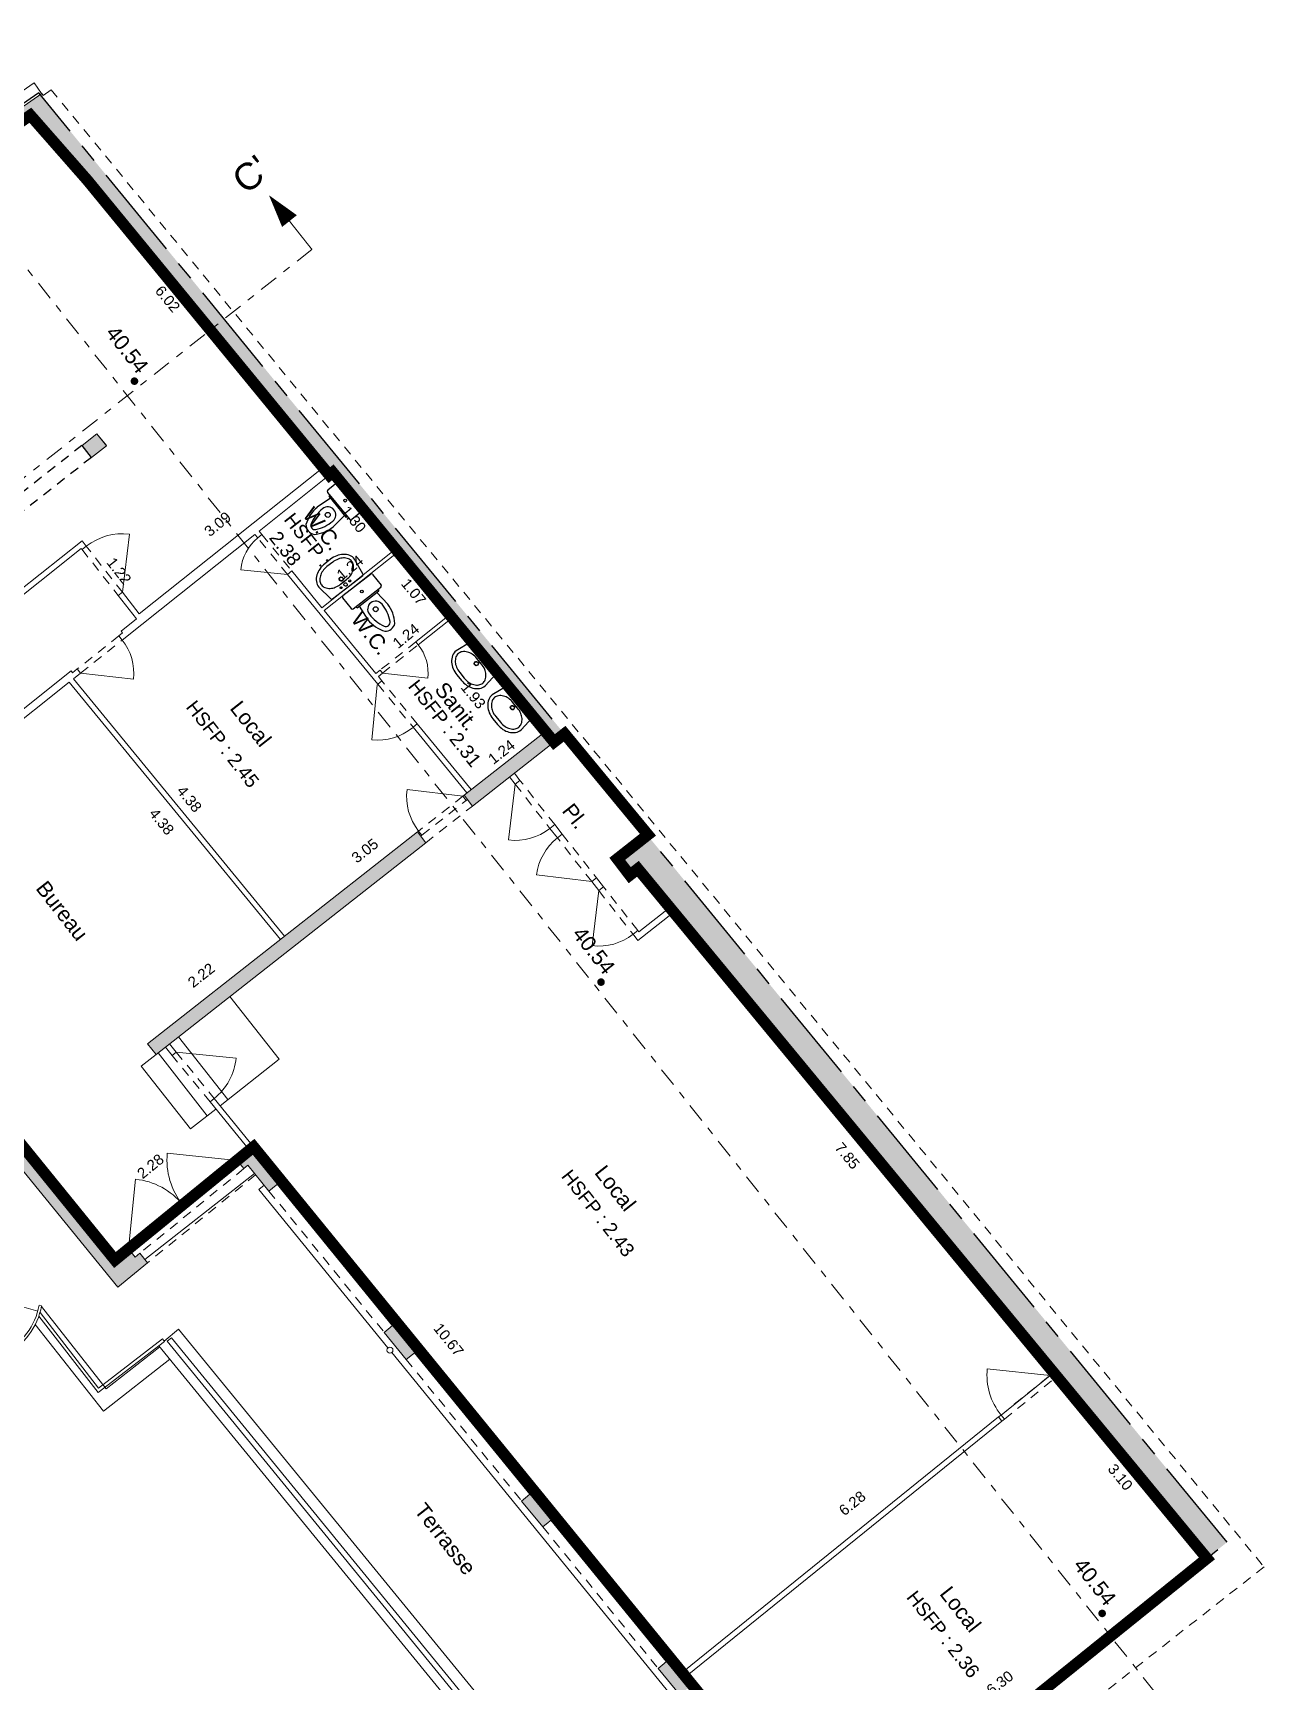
# Model space of a CAD drawing. Header units: metres. Extents: x 1648217.4 to 1648250.3, y 8187333.8 to 8187367.5.
# Drawn here: x 1648234.12 to 1648250.32, y 8187345.77 to 8187367.44 of the extents above; entities that cross this region are included whole.
import ezdxf

# ---------------------------------------------------------------- set-up
doc = ezdxf.new("R2010")
doc.units = ezdxf.units.M
doc.header["$PDMODE"] = 3
doc.header["$PDSIZE"] = 0.05
for name, pattern in [('AXES', [2, 1.25, -0.25, 0.25, -0.25]), ('CACHE2', [0.1875, 0.125, -0.0625]), ('TIRETPT2', [0.5, 0.25, -0.125, 0, -0.125])]:
    doc.linetypes.add(name, pattern=pattern)
for name, color, linetype in [('GEX_BAT_allege', 161, 'Continuous'), ('GEX_BAT_cloison', 2, 'Continuous'), ('GEX_BAT_escalier_rampe', 6, 'Continuous'), ('GEX_BAT_fenetre', 4, 'Continuous'), ('GEX_BAT_garde_corps', 181, 'Continuous'), ('GEX_BAT_linteau_cloison', 3, 'CACHE2'), ('GEX_BAT_linteau_mur', 6, 'CACHE2'), ('GEX_BAT_mur', 1, 'Continuous'), ('GEX_BAT_mur_bas', 150, 'Continuous'), ('GEX_BAT_poutre', 32, 'CACHE2'), ('GEX_MEP_trait_de_coupe', 21, 'TIRETPT2'), ('GEX_MEP_txt_cot_alti', 51, 'Continuous'), ('GEX_MEP_txt_cot_plani', 30, 'Continuous'), ('GEX_MEP_txt_design_annexe', 6, 'Continuous'), ('GEX_MEP_txt_designation', 7, 'Continuous'), ('GEX_RES_bat_eau_pluviale', 171, 'Continuous')]:
    doc.layers.add(name, color=color, linetype=linetype)
for name, color, linetype, true_color in [('GEX_EDS_sdp_1-bureau', 1, 'AXES', 0xff0000), ('GEX_EQU_sanitaire', 9, 'Continuous', 0x808080), ('GEX_FON_limite_propriete', 1, 'AXES', 0xff0000), ('GEX_MEP_mur_pochage', 7, 'Continuous', 0x999999), ('GEX_MEP_ouvrant_porte', 9, 'Continuous', 0x808080)]:
    doc.layers.add(name, color=color, linetype=linetype, true_color=true_color)
doc.styles.add('G100TXT-cote', font='swissl.ttf')
doc.styles.add('G100TXT-droit', font='swissl.ttf', dxfattribs={"height": 0.2})
doc.styles.add('G100TXT-italic', font='swissli.ttf')
doc.styles.add('G50TXT-italic', font='swissli.ttf')
doc.dimstyles.new('G100COT-libre', dxfattribs={"dimtxt": 0.14, "dimasz": 0.18, "dimexe": 0.18, "dimexo": 0.2, "dimgap": 0.09, "dimtad": 0, "dimzin": 0, "dimdsep": 46, "dimtxsty": 'G100TXT-cote', "dimblk1": 'OBLIQUE', "dimblk2": 'OBLIQUE', "dimsah": 1, "dimcen": 0.09, "dimse1": 1, "dimse2": 1, "dimsd1": 1, "dimsd2": 1, "dimclrd": 252, "dimaunit": 2, "dimadec": 3, "dimazin": 0, "dimtfac": 1, "dimtix": 1, "dimtofl": 0, "dimtmove": 0, "dimatfit": 3, "dimldrblk": 'OBLIQUE', "dimfxl": 0.18, "dimtolj": 1, "dimtzin": 0, "dimarcsym": 0})

# ---------------------------------------------------------------- blocks, each defined once
blk = doc.blocks.new('*D12')
at = {"layer": 'Defpoints', "color": 0, "transparency": 16777216}
for p in [(1648249.326, 8187347.682), (1648249.461, 8187347.509), (1648244.496, 8187343.629)]:
    blk.add_point(p, dxfattribs=at)
at = {"layer": 'GEX_MEP_txt_cot_plani', "color": 0, "lineweight": 20, "transparency": 16777216, "insert": (1648246.843, 8187345.742), "char_height": 0.14, "attachment_point": 5, "rotation": 38.0072, "style": 'G100TXT-cote'}
blk.add_mtext('\\A1;6.30', dxfattribs=at)
blk = doc.blocks.new('_OBLIQUE')
at = {"color": 0, "linetype": 'ByBlock'}
blk.add_line((-0.5, -0.5), (0.5, 0.5), dxfattribs=at)
blk = doc.blocks.new('*D18')
at = {"layer": 'Defpoints', "color": 0, "transparency": 16777216}
for p in [(1648233.97, 8187366.262), (1648234.089, 8187366.361), (1648237.94, 8187361.728)]:
    blk.add_point(p, dxfattribs=at)
at = {"layer": 'GEX_MEP_txt_cot_plani', "color": 0, "lineweight": 20, "transparency": 16777216, "insert": (1648235.895, 8187363.945), "char_height": 0.14, "attachment_point": 5, "rotation": 309.7327, "style": 'G100TXT-cote'}
blk.add_mtext('\\A1;6.02', dxfattribs=at)
blk = doc.blocks.new('*D20')
at = {"layer": 'Defpoints', "color": 0, "transparency": 16777216}
for p in [(1648234.88, 8187360.848), (1648234.77, 8187360.762), (1648235.522, 8187359.804)]:
    blk.add_point(p, dxfattribs=at)
at = {"layer": 'GEX_MEP_txt_cot_plani', "color": 0, "lineweight": 20, "transparency": 16777216, "insert": (1648235.256, 8187360.369), "char_height": 0.14, "attachment_point": 5, "rotation": 308.143, "style": 'G100TXT-cote'}
blk.add_mtext('\\A1;1.22', dxfattribs=at)
blk = doc.blocks.new('*D21')
at = {"layer": 'Defpoints', "color": 0, "transparency": 16777216}
for p in [(1648237.747, 8187361.963), (1648237.898, 8187361.78), (1648235.51, 8187359.82)]:
    blk.add_point(p, dxfattribs=at)
at = {"layer": 'GEX_MEP_txt_cot_plani', "color": 0, "lineweight": 20, "transparency": 16777216, "insert": (1648236.553, 8187360.983), "char_height": 0.14, "attachment_point": 5, "rotation": 39.3798, "style": 'G100TXT-cote'}
blk.add_mtext('\\A1;3.09', dxfattribs=at)
blk = doc.blocks.new('*D22')
at = {"layer": 'Defpoints', "color": 0, "transparency": 16777216}
for p in [(1648242.706, 8187345.824), (1648244.614, 8187343.738), (1648244.49, 8187343.637)]:
    blk.add_point(p, dxfattribs=at)
at = {"layer": 'GEX_MEP_txt_cot_plani', "color": 0, "lineweight": 20, "transparency": 16777216, "insert": (1648243.723, 8187344.832), "char_height": 0.14, "attachment_point": 5, "rotation": 309.1989, "style": 'G100TXT-cote'}
blk.add_mtext('\\A1;2.82', dxfattribs=at)
blk = doc.blocks.new('*D23')
at = {"layer": 'Defpoints', "color": 0, "transparency": 16777216}
for p in [(1648236.22, 8187354.391), (1648235.921, 8187354.148), (1648242.663, 8187345.878)]:
    blk.add_point(p, dxfattribs=at)
at = {"layer": 'GEX_MEP_txt_cot_plani', "color": 0, "lineweight": 20, "transparency": 16777216, "insert": (1648239.591, 8187350.256), "char_height": 0.14, "attachment_point": 5, "rotation": 309.1883, "style": 'G100TXT-cote'}
blk.add_mtext('\\A1;10.67', dxfattribs=at)
blk = doc.blocks.new('*D37')
at = {"layer": 'Defpoints', "color": 0, "transparency": 16777216}
for p in [(1648235.384, 8187359.867), (1648235.486, 8187359.737), (1648230.48, 8187355.815)]:
    blk.add_point(p, dxfattribs=at)
at = {"layer": 'GEX_MEP_txt_cot_plani', "color": 0, "lineweight": 20, "transparency": 16777216, "insert": (1648232.881, 8187357.906), "char_height": 0.14, "attachment_point": 5, "rotation": 38.0773, "style": 'G100TXT-cote'}
blk.add_mtext('\\A1;6.36', dxfattribs=at)
blk = doc.blocks.new('Lav_vc')
at = {"layer": 'GEX_EQU_sanitaire'}
for points in [[(0.267, -0.014, 0.371491), (0.251, 0), (-0.251, 0, 0.371491), (-0.267, -0.014), (-0.3, -0.234, 0.13052), (-0.28, -0.31, 0.001378), (-0.279, -0.311, 0.106642), (-0.22, -0.376, 0.083438), (-0.142, -0.414, 0.072173), (-0.048, -0.428), (0.048, -0.428, 0.072173), (0.142, -0.414, 0.083438), (0.22, -0.376, 0.106642), (0.279, -0.311, 0.131922), (0.3, -0.234)], [(0.129, -0.099, 0.072173), (0.048, -0.088), (-0.048, -0.088, 0.072173), (-0.129, -0.099, 0.083438), (-0.192, -0.13, 0.106642), (-0.238, -0.18, 0.131922), (-0.252, -0.234, 0.131922), (-0.238, -0.287, 0.106642), (-0.192, -0.337, 0.083438), (-0.129, -0.368, 0.072173), (-0.048, -0.38), (0.048, -0.38, 0.072173), (0.129, -0.368, 0.083439), (0.192, -0.337, 0.106641), (0.238, -0.287, 0.131922), (0.252, -0.234, 0.131922), (0.238, -0.18, 0.106642), (0.192, -0.13, 0.083438)], [(-0.085, -0.048, -1), (-0.059, -0.048, -1)], [(0.028, -0.136, -1), (-0.028, -0.136, -1)], [(0.024, -0.136, -1), (-0.024, -0.136, -1)], [(-0.022, -0.044, -1), (0.022, -0.044, -1)], [(0.059, -0.048, -1), (0.085, -0.048, -1)]]:
    blk.add_lwpolyline(points, format="xyb", close=True, dxfattribs=at)
blk = doc.blocks.new('SAN_Lavabo_1vasque_classique')
at = {"layer": 'GEX_EQU_sanitaire'}
blk.add_blockref('Lav_vc', (0, 0), dxfattribs=at)
blk = doc.blocks.new('WC_c')
at = {"layer": 'GEX_EQU_sanitaire'}
for p, q in [((-0.23, 0), (0.23, 0)), ((-0.25, -0.02), (-0.25, -0.2)), ((0.25, -0.02), (0.25, -0.2)), ((-0.23, -0.22), (0.23, -0.22)), ((-0.18, -0.24), (-0.18, -0.22)), ((-0.18, -0.24), (0.18, -0.24)), ((-0.146, -0.24), (-0.166, -0.451)), ((0.146, -0.24), (0.166, -0.451)), ((0.18, -0.22), (0.18, -0.24))]:
    blk.add_line(p, q, dxfattribs=at)
for centre, radius in [((0, -0.11), 0.0181), ((0, -0.406), 0.0326)]:
    blk.add_circle(centre, radius, dxfattribs=at)
for centre, radius, start, end in [((-0.23, -0.02), 0.02, 90, 180), ((0.23, -0.02), 0.02, 0, 90), ((-0.23, -0.2), 0.02, 180, 270), ((0.23, -0.2), 0.02, 270, 0), ((0, -0.406), 0.106, 0, 180), ((0.41, -0.414), 0.516, 179.1272, 207.1953), ((-0.41, -0.414), 0.516, 332.8047, 0.8728), ((0.298, -0.445), 0.464, 180.7835, 214.5961), ((0, -0.624), 0.0552, 207.1953, 332.8047), ((-0.298, -0.445), 0.464, 325.4039, 359.2165), ((0.002, -0.605), 0.134, 230.3854, 269.1264), ((-0.002, -0.605), 0.134, 270.8736, 309.6146)]:
    blk.add_arc(centre, radius, start, end, dxfattribs=at)
blk = doc.blocks.new('SAN_WC_classique')
at = {"layer": 'GEX_EQU_sanitaire'}
blk.add_blockref('WC_c', (0, 0), dxfattribs=at)
blk = doc.blocks.new('*D40')
at = {"layer": 'Defpoints', "color": 0, "transparency": 16777216}
for p in [(1648238.067, 8187361.664), (1648238.895, 8187360.656), (1648238.756, 8187360.542)]:
    blk.add_point(p, dxfattribs=at)
at = {"layer": 'GEX_MEP_txt_cot_plani', "color": 0, "lineweight": 20, "transparency": 16777216, "insert": (1648238.342, 8187361.046), "char_height": 0.14, "attachment_point": 5, "rotation": 309.3798, "style": 'G100TXT-cote'}
blk.add_mtext('\\A1;1.30', dxfattribs=at)
blk = doc.blocks.new('*D41')
at = {"layer": 'Defpoints', "color": 0, "transparency": 16777216}
for p in [(1648238.845, 8187360.716), (1648237.813, 8187360.019), (1648237.887, 8187359.929)]:
    blk.add_point(p, dxfattribs=at)
at = {"layer": 'GEX_MEP_txt_cot_plani', "color": 0, "lineweight": 20, "transparency": 16777216, "insert": (1648238.293, 8187360.412), "char_height": 0.14, "attachment_point": 5, "rotation": 39.3798, "style": 'G100TXT-cote'}
blk.add_mtext('\\A1;1.24', dxfattribs=at)
blk = doc.blocks.new('*D42')
at = {"layer": 'Defpoints', "color": 0, "transparency": 16777216}
for p in [(1648239.51, 8187359.907), (1648239.593, 8187359.805), (1648238.635, 8187359.018)]:
    blk.add_point(p, dxfattribs=at)
at = {"layer": 'GEX_MEP_txt_cot_plani', "color": 0, "lineweight": 20, "transparency": 16777216, "insert": (1648239.03, 8187359.513), "char_height": 0.14, "attachment_point": 5, "rotation": 39.3798, "style": 'G100TXT-cote'}
blk.add_mtext('\\A1;1.24', dxfattribs=at)
blk = doc.blocks.new('*D43')
at = {"layer": 'Defpoints', "color": 0, "transparency": 16777216}
for p in [(1648238.926, 8187360.617), (1648238.791, 8187360.506), (1648239.605, 8187359.79)]:
    blk.add_point(p, dxfattribs=at)
at = {"layer": 'GEX_MEP_txt_cot_plani', "color": 0, "lineweight": 20, "transparency": 16777216, "insert": (1648239.131, 8187360.093), "char_height": 0.14, "attachment_point": 5, "rotation": 309.3798, "style": 'G100TXT-cote'}
blk.add_mtext('\\A1;1.07', dxfattribs=at)
blk = doc.blocks.new('*D44')
at = {"layer": 'Defpoints', "color": 0, "transparency": 16777216}
for p in [(1648239.637, 8187359.752), (1648240.864, 8187358.256), (1648240.529, 8187357.982)]:
    blk.add_point(p, dxfattribs=at)
at = {"layer": 'GEX_MEP_txt_cot_plani', "color": 0, "lineweight": 20, "transparency": 16777216, "insert": (1648239.916, 8187358.729), "char_height": 0.14, "attachment_point": 5, "rotation": 309.3798, "style": 'G100TXT-cote'}
blk.add_mtext('\\A1;1.93', dxfattribs=at)
blk = doc.blocks.new('*D45')
at = {"layer": 'Defpoints', "color": 0, "transparency": 16777216}
for p in [(1648240.864, 8187358.256), (1648239.799, 8187357.605), (1648239.889, 8187357.491)]:
    blk.add_point(p, dxfattribs=at)
at = {"layer": 'GEX_MEP_txt_cot_plani', "color": 0, "lineweight": 20, "transparency": 16777216, "insert": (1648240.287, 8187357.987), "char_height": 0.14, "attachment_point": 5, "rotation": 38.1297, "style": 'G100TXT-cote'}
blk.add_mtext('\\A1;1.24', dxfattribs=at)
blk = doc.blocks.new('*D46')
at = {"layer": 'Defpoints', "color": 0, "transparency": 16777216}
for p in [(1648234.601, 8187358.905), (1648237.379, 8187355.52), (1648237.204, 8187355.378)]:
    blk.add_point(p, dxfattribs=at)
at = {"layer": 'GEX_MEP_txt_cot_plani', "color": 0, "lineweight": 20, "transparency": 16777216, "insert": (1648235.816, 8187357.07), "char_height": 0.14, "attachment_point": 5, "rotation": 309.3798, "style": 'G100TXT-cote'}
blk.add_mtext('\\A1;4.38', dxfattribs=at)
blk = doc.blocks.new('*D47')
at = {"layer": 'Defpoints', "color": 0, "transparency": 16777216}
for p in [(1648234.656, 8187358.948), (1648237.57, 8187355.676), (1648237.434, 8187355.564)]:
    blk.add_point(p, dxfattribs=at)
at = {"layer": 'GEX_MEP_txt_cot_plani', "color": 0, "lineweight": 20, "transparency": 16777216, "insert": (1648236.181, 8187357.368), "char_height": 0.14, "attachment_point": 5, "rotation": 309.3798, "style": 'G100TXT-cote'}
blk.add_mtext('\\A1;4.38', dxfattribs=at)
blk = doc.blocks.new('*D48')
at = {"layer": 'Defpoints', "color": 0, "transparency": 16777216}
for p in [(1648234.601, 8187358.905), (1648231.219, 8187356.212), (1648231.464, 8187355.905)]:
    blk.add_point(p, dxfattribs=at)
at = {"layer": 'GEX_MEP_txt_cot_plani', "color": 0, "lineweight": 20, "transparency": 16777216, "insert": (1648233.155, 8187357.251), "char_height": 0.14, "attachment_point": 5, "rotation": 38.5208, "style": 'G100TXT-cote'}
blk.add_mtext('\\A1;4.32', dxfattribs=at)
blk = doc.blocks.new('*D49')
at = {"layer": 'Defpoints', "color": 0, "transparency": 16777216}
for p in [(1648236.555, 8187353.259), (1648236.972, 8187352.748), (1648235.202, 8187351.305)]:
    blk.add_point(p, dxfattribs=at)
at = {"layer": 'GEX_MEP_txt_cot_plani', "color": 0, "lineweight": 20, "transparency": 16777216, "insert": (1648235.67, 8187352.538), "char_height": 0.14, "attachment_point": 5, "rotation": 39.1887, "style": 'G100TXT-cote'}
blk.add_mtext('\\A1;2.28', dxfattribs=at)
blk = doc.blocks.new('*D50')
at = {"layer": 'Defpoints', "color": 0, "transparency": 16777216}
for p in [(1648231.219, 8187356.213), (1648235.202, 8187351.305), (1648235.397, 8187351.464)]:
    blk.add_point(p, dxfattribs=at)
at = {"layer": 'GEX_MEP_txt_cot_plani', "color": 0, "lineweight": 20, "transparency": 16777216, "insert": (1648233.406, 8187353.918), "char_height": 0.14, "attachment_point": 5, "rotation": 309.0607, "style": 'G100TXT-cote'}
blk.add_mtext('\\A1;6.32', dxfattribs=at)
blk = doc.blocks.new('*D51')
at = {"layer": 'Defpoints', "color": 0, "transparency": 16777216}
for p in [(1648237.379, 8187355.52), (1648235.464, 8187354.365), (1648235.632, 8187354.15)]:
    blk.add_point(p, dxfattribs=at)
at = {"layer": 'GEX_MEP_txt_cot_plani', "color": 0, "lineweight": 20, "transparency": 16777216, "insert": (1648236.337, 8187355.05), "char_height": 0.14, "attachment_point": 5, "rotation": 38.1297, "style": 'G100TXT-cote'}
blk.add_mtext('\\A1;2.22', dxfattribs=at)
blk = doc.blocks.new('*D52')
at = {"layer": 'Defpoints', "color": 0, "transparency": 16777216}
for p in [(1648239.69, 8187357.63), (1648239.833, 8187357.447), (1648237.434, 8187355.564)]:
    blk.add_point(p, dxfattribs=at)
at = {"layer": 'GEX_MEP_txt_cot_plani', "color": 0, "lineweight": 20, "transparency": 16777216, "insert": (1648238.49, 8187356.688), "char_height": 0.14, "attachment_point": 5, "rotation": 38.1297, "style": 'G100TXT-cote'}
blk.add_mtext('\\A1;3.05', dxfattribs=at)
blk = doc.blocks.new('*D53')
at = {"layer": 'Defpoints', "color": 0, "transparency": 16777216}
for p in [(1648242.552, 8187355.88), (1648247.549, 8187349.824), (1648247.335, 8187349.647)]:
    blk.add_point(p, dxfattribs=at)
at = {"layer": 'GEX_MEP_txt_cot_plani', "color": 0, "lineweight": 20, "transparency": 16777216, "insert": (1648244.836, 8187352.675), "char_height": 0.14, "attachment_point": 5, "rotation": 309.5351, "style": 'G100TXT-cote'}
blk.add_mtext('\\A1;7.85', dxfattribs=at)
blk = doc.blocks.new('*D54')
at = {"layer": 'Defpoints', "color": 0, "transparency": 16777216}
for p in [(1648247.345, 8187350.079), (1648247.55, 8187349.825), (1648242.663, 8187345.878)]:
    blk.add_point(p, dxfattribs=at)
at = {"layer": 'GEX_MEP_txt_cot_plani', "color": 0, "lineweight": 20, "transparency": 16777216, "insert": (1648244.902, 8187348.105), "char_height": 0.14, "attachment_point": 5, "rotation": 38.9272, "style": 'G100TXT-cote'}
blk.add_mtext('\\A1;6.28', dxfattribs=at)
blk = doc.blocks.new('*D55')
at = {"layer": 'Defpoints', "color": 0, "transparency": 16777216}
for p in [(1648247.594, 8187349.77), (1648249.567, 8187347.38), (1648249.414, 8187347.253)]:
    blk.add_point(p, dxfattribs=at)
at = {"layer": 'GEX_MEP_txt_cot_plani', "color": 0, "lineweight": 20, "transparency": 16777216, "insert": (1648248.427, 8187348.449), "char_height": 0.14, "attachment_point": 5, "rotation": 309.5351, "style": 'G100TXT-cote'}
blk.add_mtext('\\A1;3.10', dxfattribs=at)

msp = doc.modelspace()

# ---------------------------------------------------------------- hatches: boundary and pattern name
at = {"layer": 'GEX_MEP_mur_pochage'}
h = msp.add_hatch(color=256, dxfattribs=at)
h.dxf.hatch_style = 1
h.paths.add_polyline_path([(1648234.84, 8187365.505), (1648238.022, 8187361.628), (1648238.067, 8187361.664), (1648240.864, 8187358.256), (1648239.794, 8187357.417), (1648239.905, 8187357.275), (1648241.117, 8187358.226), (1648242.21, 8187356.901), (1648241.81, 8187356.581), (1648241.974, 8187356.366), (1648242.081, 8187356.45), (1648249.567, 8187347.38), (1648246.632, 8187345.014), (1648246.485, 8187345.197), (1648244.49, 8187343.637), (1648244.31, 8187343.858), (1648244.147, 8187343.725), (1648244.325, 8187343.507), (1648241.588, 8187341.367), (1648241.711, 8187341.211), (1648242.438, 8187341.782), (1648242.521, 8187341.677), (1648246.302, 8187344.735), (1648246.482, 8187344.881), (1648249.831, 8187347.593), (1648234.218, 8187366.633), (1648233.949, 8187366.446), (1648234.034, 8187366.323), (1648234.089, 8187366.361)])
h = msp.add_hatch(color=256, dxfattribs=at)
h.dxf.hatch_style = 1
h.paths.add_polyline_path([(1648235.089, 8187362.014), (1648234.964, 8187362.172), (1648234.769, 8187362.018), (1648234.893, 8187361.86)])
h = msp.add_hatch(color=256, dxfattribs=at)
h.dxf.hatch_style = 1
h.paths.add_polyline_path([(1648239.292, 8187356.793), (1648239.181, 8187356.935), (1648235.632, 8187354.15), (1648235.743, 8187354.008)])
h = msp.add_hatch(color=256, dxfattribs=at)
h.dxf.hatch_style = 1
h.paths.add_polyline_path([(1648235.629, 8187351.267), (1648235.53, 8187351.393), (1648235.468, 8187351.342), (1648235.38, 8187351.451), (1648235.202, 8187351.305), (1648232.52, 8187354.609), (1648232.725, 8187354.77), (1648232.473, 8187355.08), (1648232.268, 8187354.92), (1648231.157, 8187356.288), (1648230.48, 8187355.814), (1648230.602, 8187355.636), (1648231.131, 8187356.003), (1648233.786, 8187352.733), (1648233.214, 8187352.336), (1648233.362, 8187352.122), (1648233.949, 8187352.529), (1648235.238, 8187350.948)])
h = msp.add_hatch(color=256, dxfattribs=at)
h.dxf.hatch_style = 1
h.paths.add_polyline_path([(1648237.391, 8187352.345), (1648237.026, 8187352.793), (1648236.808, 8187352.615), (1648236.896, 8187352.506), (1648236.952, 8187352.551), (1648237.228, 8187352.212)])
h = msp.add_hatch(color=256, dxfattribs=at)
h.dxf.hatch_style = 1
h.paths.add_polyline_path([(1648239.198, 8187350.128), (1648238.907, 8187350.485), (1648238.745, 8187350.352), (1648239.035, 8187349.996)])
h = msp.add_hatch(color=256, dxfattribs=at)
h.dxf.hatch_style = 1
h.paths.add_polyline_path([(1648240.992, 8187347.927), (1648240.714, 8187348.268), (1648240.552, 8187348.135), (1648240.83, 8187347.794)])
h = msp.add_hatch(color=256, dxfattribs=at)
h.dxf.hatch_style = 1
h.paths.add_polyline_path([(1648242.793, 8187345.718), (1648242.509, 8187346.067), (1648242.346, 8187345.934), (1648242.631, 8187345.585)])

# ---------------------------------------------------------------- linework, layer by layer
msp.add_line((1648234.893, 8187361.86), (1648234.769, 8187362.016))
at = {"layer": 'GEX_BAT_allege', "lineweight": 20}
for p, q in [((1648226.677, 8187361.599), (1648234.138, 8187366.787)), ((1648234.235, 8187366.646), (1648234.138, 8187366.787)), ((1648237.166, 8187352.289), (1648237.094, 8187352.233)), ((1648237.094, 8187352.233), (1648238.793, 8187350.15)), ((1648238.844, 8187350.088), (1648244.257, 8187343.454))]:
    msp.add_line(p, q, dxfattribs=at)
at = {"layer": 'GEX_BAT_cloison', "lineweight": 20}
for p, q in [((1648237.94, 8187361.729), (1648235.522, 8187359.804)), ((1648238.022, 8187361.628), (1648237.097, 8187360.892)), ((1648237.042, 8187360.848), (1648235.298, 8187359.459)), ((1648237.08, 8187360.801), (1648237.042, 8187360.848)), ((1648237.08, 8187360.801), (1648237.134, 8187360.846)), ((1648237.134, 8187360.846), (1648237.097, 8187360.892)), ((1648234.77, 8187360.762), (1648233.332, 8187359.622)), ((1648234.758, 8187360.664), (1648233.376, 8187359.567)), ((1648234.77, 8187360.649), (1648234.758, 8187360.664)), ((1648234.825, 8187360.692), (1648234.77, 8187360.762)), ((1648234.825, 8187360.692), (1648234.77, 8187360.649)), ((1648238.895, 8187360.656), (1648237.924, 8187359.884)), ((1648238.926, 8187360.617), (1648237.956, 8187359.845)), ((1648237.474, 8187360.322), (1648237.528, 8187360.367)), ((1648238.66, 8187358.877), (1648237.474, 8187360.322)), ((1648237.924, 8187359.884), (1648237.528, 8187360.367)), ((1648235.3, 8187360.087), (1648235.245, 8187360.044)), ((1648235.486, 8187359.737), (1648235.245, 8187360.044)), ((1648235.522, 8187359.804), (1648235.3, 8187360.087)), ((1648235.486, 8187359.737), (1648235.283, 8187359.575)), ((1648238.635, 8187359.018), (1648237.956, 8187359.845)), ((1648239.605, 8187359.79), (1648239.16, 8187359.436)), ((1648239.637, 8187359.752), (1648239.191, 8187359.397)), ((1648235.301, 8187359.552), (1648235.254, 8187359.514)), ((1648235.254, 8187359.514), (1648235.298, 8187359.459)), ((1648235.283, 8187359.575), (1648235.301, 8187359.552)), ((1648239.191, 8187359.397), (1648239.16, 8187359.436)), ((1648234.707, 8187359.078), (1648234.644, 8187359.028)), ((1648234.707, 8187359.078), (1648234.75, 8187359.023)), ((1648234.625, 8187359.052), (1648232.216, 8187357.134)), ((1648234.601, 8187358.905), (1648232.239, 8187357.024)), ((1648237.379, 8187355.52), (1648234.601, 8187358.905)), ((1648234.625, 8187359.052), (1648234.644, 8187359.028)), ((1648234.75, 8187359.023), (1648234.656, 8187358.948)), ((1648237.434, 8187355.564), (1648234.656, 8187358.948)), ((1648238.69, 8187359.062), (1648238.635, 8187359.018)), ((1648238.66, 8187358.877), (1648238.714, 8187358.921)), ((1648238.722, 8187359.023), (1648238.667, 8187358.979)), ((1648238.714, 8187358.921), (1648238.667, 8187358.979)), ((1648238.722, 8187359.023), (1648238.69, 8187359.062)), ((1648239.123, 8187358.313), (1648239.177, 8187358.357)), ((1648239.833, 8187357.447), (1648239.123, 8187358.313)), ((1648239.889, 8187357.491), (1648239.177, 8187358.357)), ((1648240.467, 8187357.563), (1648240.393, 8187357.658)), ((1648240.53, 8187357.613), (1648240.456, 8187357.707)), ((1648240.467, 8187357.563), (1648240.53, 8187357.613)), ((1648239.794, 8187357.417), (1648239.779, 8187357.404)), ((1648239.779, 8187357.404), (1648239.822, 8187357.349)), ((1648239.838, 8187357.362), (1648239.822, 8187357.349)), ((1648239.196, 8187356.947), (1648239.181, 8187356.935)), ((1648239.196, 8187356.947), (1648239.24, 8187356.892)), ((1648240.924, 8187356.981), (1648240.987, 8187357.031)), ((1648241.023, 8187356.856), (1648240.924, 8187356.981)), ((1648241.086, 8187356.905), (1648240.987, 8187357.031)), ((1648239.24, 8187356.892), (1648239.224, 8187356.88)), ((1648241.023, 8187356.856), (1648241.086, 8187356.905)), ((1648241.474, 8187356.281), (1648241.537, 8187356.331)), ((1648241.567, 8187356.163), (1648241.474, 8187356.281)), ((1648241.629, 8187356.213), (1648241.537, 8187356.331)), ((1648241.567, 8187356.163), (1648241.629, 8187356.213)), ((1648242.552, 8187355.88), (1648242.08, 8187355.509)), ((1648242.502, 8187355.943), (1648242.094, 8187355.622)), ((1648242.017, 8187355.589), (1648242.08, 8187355.639)), ((1648242.094, 8187355.622), (1648242.08, 8187355.639)), ((1648242.08, 8187355.509), (1648242.017, 8187355.589))]:
    msp.add_line(p, q, dxfattribs=at)
at = {"layer": 'GEX_BAT_escalier_rampe', "lineweight": 20}
for p, q in [((1648237.364, 8187353.945), (1648236.715, 8187354.771)), ((1648236.039, 8187354.241), (1648236.688, 8187353.415)), ((1648235.743, 8187354.008), (1648235.548, 8187353.855)), ((1648235.769, 8187354.028), (1648236.417, 8187353.202)), ((1648237.364, 8187353.945), (1648236.585, 8187353.334)), ((1648235.548, 8187353.855), (1648236.197, 8187353.029)), ((1648236.53, 8187353.29), (1648236.197, 8187353.029)), ((1648235.595, 8187351.311), (1648237.039, 8187352.444)), ((1648234.187, 8187350.632), (1648233.379, 8187350.865)), ((1648234.237, 8187350.704), (1648234.205, 8187350.709)), ((1648247.503, 8187349.787), (1648246.858, 8187349.266))]:
    msp.add_line(p, q, dxfattribs=at)
for points in [[(1648236.364, 8187353.828, 0, 0.08, 0), (1648236.498, 8187353.933, 0, 0, 0), (1648237.039, 8187354.358, 0, 0, 0)], [(1648236.093, 8187353.615, 0, 0.08, 0), (1648235.959, 8187353.51, 0, 0, 0), (1648235.77, 8187353.362, 0, 0, 0)], [(1648236.043, 8187352.031, 0, 0.08, 0), (1648236.148, 8187351.897, 0, 0, 0), (1648236.296, 8187351.708, 0, 0, 0)], [(1648247.375, 8187349.285, 0, 0.08, 0), (1648247.268, 8187349.417, 0, 0, 0), (1648247.118, 8187349.604, 0, 0, 0)]]:
    msp.add_lwpolyline(points, format="xyseb", dxfattribs=at)
for radius, start in [(0.905, 243.2886), (0.872, 243.2469)]:
    msp.add_arc((1648233.346, 8187350.864), radius, start, 349.7592, dxfattribs=at)
at = {"layer": 'GEX_BAT_fenetre', "lineweight": 20}
for p, q in [((1648235.954, 8187353.996), (1648235.866, 8187354.104)), ((1648236.009, 8187354.04), (1648235.921, 8187354.148)), ((1648235.954, 8187353.996), (1648236.009, 8187354.04)), ((1648236.453, 8187353.384), (1648236.508, 8187353.428)), ((1648236.972, 8187352.748), (1648236.453, 8187353.384)), ((1648237.026, 8187352.793), (1648236.508, 8187353.428)), ((1648237.337, 8187352.3), (1648238.853, 8187350.44)), ((1648237.381, 8187352.246), (1648237.435, 8187352.29)), ((1648237.391, 8187352.345), (1648238.908, 8187350.485)), ((1648237.419, 8187352.2), (1648237.473, 8187352.244)), ((1648238.082, 8187351.386), (1648238.137, 8187351.43)), ((1648238.108, 8187351.355), (1648238.162, 8187351.399)), ((1648238.771, 8187350.541), (1648238.825, 8187350.585)), ((1648238.809, 8187350.495), (1648238.863, 8187350.539)), ((1648239.144, 8187350.084), (1648240.66, 8187348.224)), ((1648239.188, 8187350.03), (1648239.242, 8187350.074)), ((1648239.198, 8187350.128), (1648240.714, 8187348.268)), ((1648239.226, 8187349.983), (1648239.28, 8187350.027)), ((1648247.55, 8187349.825), (1648247.503, 8187349.787)), ((1648247.547, 8187349.733), (1648247.503, 8187349.787)), ((1648247.594, 8187349.77), (1648247.547, 8187349.733)), ((1648239.889, 8187349.169), (1648239.944, 8187349.214)), ((1648239.915, 8187349.138), (1648239.969, 8187349.183)), ((1648246.827, 8187349.241), (1648242.663, 8187345.878)), ((1648246.871, 8187349.186), (1648242.707, 8187345.824)), ((1648246.858, 8187349.266), (1648246.827, 8187349.241)), ((1648246.871, 8187349.186), (1648246.827, 8187349.241)), ((1648246.902, 8187349.211), (1648246.858, 8187349.266)), ((1648246.902, 8187349.211), (1648246.871, 8187349.186)), ((1648240.578, 8187348.325), (1648240.632, 8187348.369)), ((1648240.616, 8187348.278), (1648240.67, 8187348.322)), ((1648240.938, 8187347.883), (1648242.455, 8187346.023)), ((1648240.982, 8187347.829), (1648241.037, 8187347.873)), ((1648240.992, 8187347.927), (1648242.509, 8187346.067)), ((1648241.02, 8187347.782), (1648241.075, 8187347.826)), ((1648241.684, 8187346.968), (1648241.738, 8187347.012)), ((1648241.709, 8187346.937), (1648241.763, 8187346.981)), ((1648242.373, 8187346.123), (1648242.427, 8187346.168)), ((1648242.411, 8187346.077), (1648242.465, 8187346.121)), ((1648242.762, 8187345.868), (1648242.718, 8187345.922))]:
    msp.add_line(p, q, dxfattribs=at)
at = {"layer": 'GEX_BAT_garde_corps', "lineweight": 20}
for p, q in [((1648234.98, 8187349.563), (1648234.201, 8187350.568)), ((1648234.987, 8187349.619), (1648234.216, 8187350.614)), ((1648235.853, 8187350.235), (1648234.98, 8187349.563)), ((1648235.829, 8187350.267), (1648234.987, 8187349.619)), ((1648235.853, 8187350.235), (1648235.829, 8187350.267)), ((1648235.946, 8187350.282), (1648235.891, 8187350.238)), ((1648235.891, 8187350.238), (1648242.536, 8187342.106)), ((1648235.946, 8187350.282), (1648242.59, 8187342.151))]:
    msp.add_line(p, q, dxfattribs=at)
at = {"layer": 'GEX_BAT_linteau_cloison', "lineweight": 20}
for p, q in [((1648237.134, 8187360.846), (1648237.528, 8187360.367)), ((1648234.77, 8187360.649), (1648235.245, 8187360.044)), ((1648235.3, 8187360.087), (1648234.825, 8187360.692)), ((1648237.474, 8187360.322), (1648237.08, 8187360.801)), ((1648235.254, 8187359.514), (1648234.707, 8187359.078)), ((1648234.75, 8187359.023), (1648235.298, 8187359.459)), ((1648239.16, 8187359.436), (1648238.69, 8187359.062)), ((1648238.722, 8187359.023), (1648239.191, 8187359.397)), ((1648238.66, 8187358.877), (1648239.123, 8187358.313)), ((1648239.177, 8187358.357), (1648238.714, 8187358.921)), ((1648240.467, 8187357.563), (1648240.924, 8187356.981)), ((1648240.987, 8187357.031), (1648240.53, 8187357.613)), ((1648239.779, 8187357.404), (1648239.196, 8187356.947)), ((1648239.24, 8187356.892), (1648239.822, 8187357.349)), ((1648241.474, 8187356.281), (1648241.023, 8187356.856)), ((1648241.086, 8187356.905), (1648241.537, 8187356.331)), ((1648241.567, 8187356.163), (1648242.017, 8187355.589)), ((1648242.08, 8187355.639), (1648241.629, 8187356.213)), ((1648236.453, 8187353.384), (1648235.954, 8187353.996)), ((1648236.009, 8187354.04), (1648236.508, 8187353.428)), ((1648246.858, 8187349.266), (1648247.503, 8187349.787)), ((1648246.902, 8187349.211), (1648247.547, 8187349.733))]:
    msp.add_line(p, q, dxfattribs=at)
at = {"layer": 'GEX_BAT_linteau_mur', "lineweight": 20}
for p, q in [((1648239.292, 8187356.793), (1648239.905, 8187357.275)), ((1648236.808, 8187352.615), (1648235.38, 8187351.451)), ((1648236.896, 8187352.506), (1648235.53, 8187351.393)), ((1648237.053, 8187352.427), (1648235.629, 8187351.267)), ((1648237.228, 8187352.212), (1648238.745, 8187350.352)), ((1648239.035, 8187349.996), (1648240.552, 8187348.135)), ((1648240.83, 8187347.794), (1648242.346, 8187345.934))]:
    msp.add_line(p, q, dxfattribs=at)
at = {"layer": 'GEX_BAT_mur', "lineweight": 20}
for p, q in [((1648234.364, 8187366.695), (1648234.258, 8187366.622)), ((1648234.239, 8187366.648), (1648233.949, 8187366.446)), ((1648234.258, 8187366.622), (1648234.239, 8187366.648)), ((1648234.089, 8187366.361), (1648234.84, 8187365.505)), ((1648238.022, 8187361.628), (1648234.84, 8187365.505)), ((1648235.089, 8187362.016), (1648234.964, 8187362.172)), ((1648238.067, 8187361.664), (1648238.022, 8187361.628)), ((1648240.864, 8187358.256), (1648238.067, 8187361.664)), ((1648240.864, 8187358.256), (1648239.794, 8187357.417)), ((1648241.117, 8187358.226), (1648239.905, 8187357.275)), ((1648241.117, 8187358.226), (1648241.117, 8187358.226)), ((1648242.213, 8187356.898), (1648241.117, 8187358.226)), ((1648239.905, 8187357.275), (1648239.794, 8187357.417)), ((1648239.181, 8187356.935), (1648235.632, 8187354.15)), ((1648239.292, 8187356.793), (1648239.181, 8187356.935)), ((1648239.292, 8187356.793), (1648235.743, 8187354.008)), ((1648242.213, 8187356.898), (1648241.81, 8187356.581)), ((1648241.81, 8187356.581), (1648241.974, 8187356.366)), ((1648242.081, 8187356.45), (1648241.974, 8187356.366)), ((1648249.567, 8187347.38), (1648242.081, 8187356.45)), ((1648232.52, 8187354.609), (1648235.202, 8187351.305)), ((1648235.632, 8187354.15), (1648235.743, 8187354.008)), ((1648236.808, 8187352.615), (1648237.026, 8187352.793)), ((1648237.391, 8187352.345), (1648237.026, 8187352.793)), ((1648236.808, 8187352.615), (1648236.896, 8187352.506)), ((1648233.949, 8187352.529), (1648235.238, 8187350.948)), ((1648236.896, 8187352.506), (1648236.952, 8187352.551)), ((1648237.228, 8187352.212), (1648236.952, 8187352.551)), ((1648237.228, 8187352.212), (1648237.391, 8187352.345)), ((1648235.202, 8187351.305), (1648235.38, 8187351.451)), ((1648235.468, 8187351.342), (1648235.38, 8187351.451)), ((1648235.53, 8187351.393), (1648235.468, 8187351.342)), ((1648235.53, 8187351.393), (1648235.629, 8187351.267)), ((1648235.238, 8187350.948), (1648235.629, 8187351.267)), ((1648238.745, 8187350.352), (1648238.907, 8187350.485)), ((1648239.198, 8187350.128), (1648238.907, 8187350.485)), ((1648239.035, 8187349.996), (1648238.745, 8187350.352)), ((1648239.035, 8187349.996), (1648239.198, 8187350.128)), ((1648240.552, 8187348.135), (1648240.714, 8187348.268)), ((1648240.992, 8187347.927), (1648240.714, 8187348.268)), ((1648240.83, 8187347.794), (1648240.552, 8187348.135)), ((1648240.83, 8187347.794), (1648240.992, 8187347.927)), ((1648246.632, 8187345.014), (1648249.567, 8187347.38)), ((1648242.346, 8187345.934), (1648242.509, 8187346.067)), ((1648242.631, 8187345.585), (1648242.346, 8187345.934)), ((1648242.793, 8187345.718), (1648242.509, 8187346.067))]:
    msp.add_line(p, q, dxfattribs=at)
at = {"layer": 'GEX_BAT_mur', "linetype": 'CACHE2', "lineweight": 20}
for p, q in [((1648234.364, 8187366.695), (1648250.318, 8187347.268)), ((1648250.318, 8187347.268), (1648246.608, 8187344.355))]:
    msp.add_line(p, q, dxfattribs=at)
at = {"layer": 'GEX_BAT_mur', "lineweight": 20}
msp.add_lwpolyline([(1648234.964, 8187362.172), (1648235.089, 8187362.014), (1648234.893, 8187361.86), (1648234.769, 8187362.018)], close=True, dxfattribs=at)
at = {"layer": 'GEX_BAT_mur_bas', "lineweight": 20}
for p, q in [((1648235.086, 8187349.61), (1648234.235, 8187350.694)), ((1648235.051, 8187349.315), (1648234.154, 8187350.457)), ((1648236.039, 8187350.397), (1648235.851, 8187350.238)), ((1648236.039, 8187350.397), (1648242.708, 8187342.243)), ((1648235.924, 8187350), (1648235.051, 8187349.315)), ((1648235.791, 8187350.163), (1648235.086, 8187349.61)), ((1648235.779, 8187350.177), (1648242.44, 8187342.033))]:
    msp.add_line(p, q, dxfattribs=at)
at = {"layer": 'GEX_BAT_poutre'}
for p, q in [((1648234.768, 8187362.018), (1648229.723, 8187358.056)), ((1648234.893, 8187361.86), (1648229.85, 8187357.899))]:
    msp.add_line(p, q, dxfattribs=at)
at = {"layer": 'GEX_EDS_sdp_1-bureau', "const_width": 0.15}
msp.add_lwpolyline([(1648227.714, 8187360.531), (1648219.483, 8187354.856), (1648225.746, 8187347.149), (1648233.951, 8187352.847), (1648235.202, 8187351.305), (1648237.026, 8187352.793), (1648244.49, 8187343.637), (1648246.485, 8187345.197), (1648246.632, 8187345.014), (1648249.567, 8187347.38), (1648242.081, 8187356.45), (1648241.974, 8187356.366), (1648241.81, 8187356.581), (1648242.213, 8187356.898), (1648241.117, 8187358.226), (1648240.978, 8187358.117), (1648238.067, 8187361.664), (1648238.022, 8187361.628), (1648234.84, 8187365.505), (1648234.089, 8187366.361), (1648226.992, 8187361.42)], close=True, dxfattribs=at)
at = {"layer": 'GEX_FON_limite_propriete'}
msp.add_lwpolyline([(1648218.427, 8187355.759), (1648234.712, 8187335.718), (1648242.438, 8187341.782), (1648242.521, 8187341.677), (1648249.831, 8187347.593), (1648234.199, 8187366.656), (1648218.427, 8187355.759)], close=True, dxfattribs=at)
at = {"layer": 'GEX_MEP_ouvrant_porte', "lineweight": 20}
for points in [[(1648235.3, 8187360.087), (1648235.392, 8187360.851, 0.198912), (1648234.825, 8187360.692, 0.198912)], [(1648237.08, 8187360.801, 0.198912), (1648236.857, 8187360.383), (1648237.474, 8187360.322)], [(1648234.75, 8187359.023), (1648235.446, 8187358.944, 0.198912), (1648235.298, 8187359.459, 0.198912)], [(1648238.722, 8187359.023), (1648239.318, 8187358.955, 0.198912), (1648239.191, 8187359.397, 0.198912)], [(1648238.652, 8187358.871), (1648238.581, 8187358.144, 0.198912), (1648239.115, 8187358.306, 0.198912)], [(1648240.467, 8187357.563), (1648240.379, 8187356.829, 0.198912), (1648240.924, 8187356.981, 0.198912)], [(1648239.779, 8187357.404), (1648239.044, 8187357.493, 0.198912), (1648239.196, 8187356.947, 0.198912)], [(1648241.023, 8187356.856, 0.198912), (1648240.749, 8187356.369), (1648241.474, 8187356.281)], [(1648241.567, 8187356.163), (1648241.479, 8187355.439, 0.198912), (1648242.017, 8187355.589, 0.198912)], [(1648236.508, 8187353.428, 0.198912), (1648236.795, 8187353.961), (1648236.009, 8187354.04)], [(1648236.808, 8187352.615), (1648235.891, 8187352.708, 0.198912), (1648236.094, 8187352.033, 0.198912)], [(1648236.094, 8187352.033, 0.198912), (1648235.473, 8187352.367), (1648235.38, 8187351.451)], [(1648247.503, 8187349.787), (1648246.678, 8187349.875, 0.198912), (1648246.858, 8187349.266, 0.198912)]]:
    msp.add_lwpolyline(points, format="xyb", dxfattribs=at)
at = {"layer": 'GEX_MEP_trait_de_coupe', "lineweight": 20}
msp.add_line((1648231.585, 8187367.443), (1648249.386, 8187344.987), dxfattribs=at)
at = {"layer": 'GEX_MEP_trait_de_coupe', "lineweight": 0}
msp.add_line((1648237.793, 8187364.596), (1648220.041, 8187350.523), dxfattribs=at)
at = {"layer": 'GEX_MEP_trait_de_coupe', "linetype": 'Continuous', "lineweight": 0, "flags": 128}
msp.add_lwpolyline([(1648237.228, 8187365.309, 0, 0.248, 0), (1648237.498, 8187364.969, 0.248, 0.248, 0)], format="xyseb", dxfattribs=at)
at = {"layer": 'GEX_MEP_trait_de_coupe', "linetype": 'Continuous', "lineweight": 0, "const_width": 0.015}
msp.add_lwpolyline([(1648237.793, 8187364.596), (1648237.259, 8187365.27)], dxfattribs=at)
at = {"layer": 'GEX_MEP_txt_cot_alti', "const_width": 0.05}
for points in [[(1648235.443, 8187362.883, 1), (1648235.474, 8187362.844, 1)], [(1648241.581, 8187354.979, 1), (1648241.612, 8187354.94, 1)], [(1648248.173, 8187346.676, 1), (1648248.204, 8187346.637, 1)]]:
    msp.add_lwpolyline(points, format="xyb", close=True, dxfattribs=at)
at = {"layer": 'GEX_RES_bat_eau_pluviale', "lineweight": 20}
msp.add_circle((1648238.819, 8187350.119), 0.04, dxfattribs=at)

# ---------------------------------------------------------------- block references
at = {"layer": 'GEX_MEP_txt_cot_plani', "lineweight": 20}
for name, p, rotation in [('SAN_WC_classique', (1648238.315, 8187361.362), 309.3798371332416), ('SAN_Lavabo_1vasque_classique', (1648238.263, 8187360.154), 218.0271027826904), ('SAN_WC_classique', (1648238.382, 8187360.184), 38.02710318290836), ('SAN_Lavabo_1vasque_classique', (1648240.061, 8187359.235), 309.3798365998254), ('SAN_Lavabo_1vasque_classique', (1648240.536, 8187358.656), 309.3798365998254)]:
    msp.add_blockref(name, p, dxfattribs=dict(at, rotation=rotation))

# ---------------------------------------------------------------- texts
at = {"layer": 'GEX_MEP_trait_de_coupe', "linetype": 'Continuous', "lineweight": 0, "insert": (1648236.99, 8187365.582), "char_height": 0.35, "attachment_point": 5, "rotation": 38.3969, "line_spacing_factor": 1.186636, "style": 'G100TXT-droit'}
msp.add_mtext("C'", dxfattribs=at)
at = {"layer": 'GEX_MEP_txt_cot_alti', "style": 'G50TXT-italic'}
for p in [(1648235.069, 8187363.493), (1648241.207, 8187355.589), (1648247.799, 8187347.286)]:
    msp.add_text('40.54', height=0.2, rotation=308.143, dxfattribs=at).set_placement(p)
at = {"layer": 'GEX_MEP_txt_cot_alti', "lineweight": 20, "char_height": 0.18, "width": 2.0042, "attachment_point": 1, "rotation": 308.143, "style": 'G100TXT-italic'}
for s, insert in [('HSFP :\\P 2.38', (1648237.556, 8187361.152)), ('HSFP : 2.31', (1648239.19, 8187358.958)), ('HSFP : 2.45', (1648236.267, 8187358.685)), ('HSFP : 2.43', (1648241.206, 8187352.515)), ('HSFP : 2.36', (1648245.746, 8187346.977))]:
    msp.add_mtext(s, dxfattribs=dict(at, insert=insert))
at = {"layer": 'GEX_MEP_txt_design_annexe', "lineweight": 20, "insert": (1648239.547, 8187347.635), "char_height": 0.2, "width": 1.022, "attachment_point": 5, "rotation": 308.143, "style": 'G100TXT-droit'}
msp.add_mtext('Terrasse', dxfattribs=at)
msp.add_mtext('Terrasse', dxfattribs=at)
at = {"layer": 'GEX_MEP_txt_designation', "lineweight": 20, "char_height": 0.2, "width": 0.82014, "attachment_point": 5, "rotation": 308.143, "style": 'G100TXT-droit'}
for s, insert in [('W.C.', (1648237.929, 8187360.921)), ('W.C.', (1648238.565, 8187359.546)), ('Sanit.', (1648239.694, 8187358.586)), ('Local', (1648236.988, 8187358.357)), ('Pl.', (1648241.252, 8187357.143)), ('Bureau', (1648234.506, 8187355.897)), ('Local', (1648241.784, 8187352.249)), ('Local', (1648246.324, 8187346.711))]:
    msp.add_mtext(s, dxfattribs=dict(at, insert=insert))

# ---------------------------------------------------------------- dimensions: what is measured, and where the dimension line sits
at = {"layer": 'GEX_MEP_txt_cot_plani', "lineweight": 20}
for base, p1, p2, angle, picture, middle in [((1648233.97, 8187366.262), (1648237.94, 8187361.728), (1648234.089, 8187366.361), 129.7327, '*D18', (1648235.895, 8187363.945)), ((1648237.747, 8187361.963), (1648235.51, 8187359.82), (1648237.898, 8187361.78), 39.3798, '*D21', (1648236.553, 8187360.983)), ((1648238.756, 8187360.542), (1648238.067, 8187361.664), (1648238.895, 8187360.656), 309.3798, '*D40', (1648238.342, 8187361.046)), ((1648234.88, 8187360.848), (1648235.522, 8187359.804), (1648234.77, 8187360.762), 128.143, '*D20', (1648235.256, 8187360.369)), ((1648237.813, 8187360.019), (1648238.845, 8187360.716), (1648237.887, 8187359.929), 219.3798, '*D41', (1648238.293, 8187360.412)), ((1648238.791, 8187360.506), (1648239.605, 8187359.79), (1648238.926, 8187360.617), 129.3798, '*D43', (1648239.131, 8187360.093)), ((1648235.384, 8187359.867), (1648230.48, 8187355.815), (1648235.486, 8187359.737), 38.0773, '*D37', (1648232.881, 8187357.906)), ((1648239.51, 8187359.907), (1648238.635, 8187359.018), (1648239.593, 8187359.805), 39.3798, '*D42', (1648239.03, 8187359.513)), ((1648240.529, 8187357.982), (1648239.637, 8187359.752), (1648240.864, 8187358.256), 309.3798, '*D44', (1648239.916, 8187358.729)), ((1648231.464, 8187355.905), (1648234.601, 8187358.905), (1648231.219, 8187356.212), 218.5208, '*D48', (1648233.155, 8187357.251)), ((1648237.204, 8187355.378), (1648234.601, 8187358.905), (1648237.379, 8187355.52), 309.3798, '*D46', (1648235.816, 8187357.07)), ((1648237.57, 8187355.676), (1648234.656, 8187358.948), (1648237.434, 8187355.564), 309.3798, '*D47', (1648236.181, 8187357.368)), ((1648239.799, 8187357.605), (1648240.864, 8187358.256), (1648239.889, 8187357.491), 218.1297, '*D45', (1648240.287, 8187357.987)), ((1648239.69, 8187357.63), (1648237.434, 8187355.564), (1648239.833, 8187357.447), 38.1297, '*D52', (1648238.49, 8187356.688)), ((1648235.397, 8187351.464), (1648231.219, 8187356.213), (1648235.202, 8187351.305), 309.0607, '*D50', (1648233.406, 8187353.918)), ((1648247.335, 8187349.647), (1648242.552, 8187355.88), (1648247.549, 8187349.824), 309.5351, '*D53', (1648244.836, 8187352.675)), ((1648235.464, 8187354.365), (1648237.379, 8187355.52), (1648235.632, 8187354.15), 218.1297, '*D51', (1648236.337, 8187355.05)), ((1648236.22, 8187354.391), (1648242.663, 8187345.878), (1648235.921, 8187354.148), 129.1883, '*D23', (1648239.591, 8187350.256)), ((1648236.555, 8187353.259), (1648235.202, 8187351.305), (1648236.972, 8187352.748), 39.1887, '*D49', (1648235.67, 8187352.538)), ((1648247.345, 8187350.079), (1648242.663, 8187345.878), (1648247.55, 8187349.825), 38.9272, '*D54', (1648244.902, 8187348.105)), ((1648249.414, 8187347.253), (1648247.594, 8187349.77), (1648249.567, 8187347.38), 309.5351, '*D55', (1648248.427, 8187348.449)), ((1648249.326, 8187347.682), (1648244.496, 8187343.629), (1648249.461, 8187347.509), 38.0072, '*D12', (1648246.843, 8187345.742)), ((1648244.614, 8187343.738), (1648242.706, 8187345.824), (1648244.49, 8187343.637), 309.1989, '*D22', (1648243.723, 8187344.832))]:
    dim = msp.add_linear_dim(base=base, p1=p1, p2=p2, angle=angle, dimstyle='G100COT-libre', dxfattribs=at)
    dim.commit()
    dim.dimension.update_dxf_attribs({"geometry": picture, "text_midpoint": middle, "dimtype": 161})

doc.saveas('drawing.dxf')
